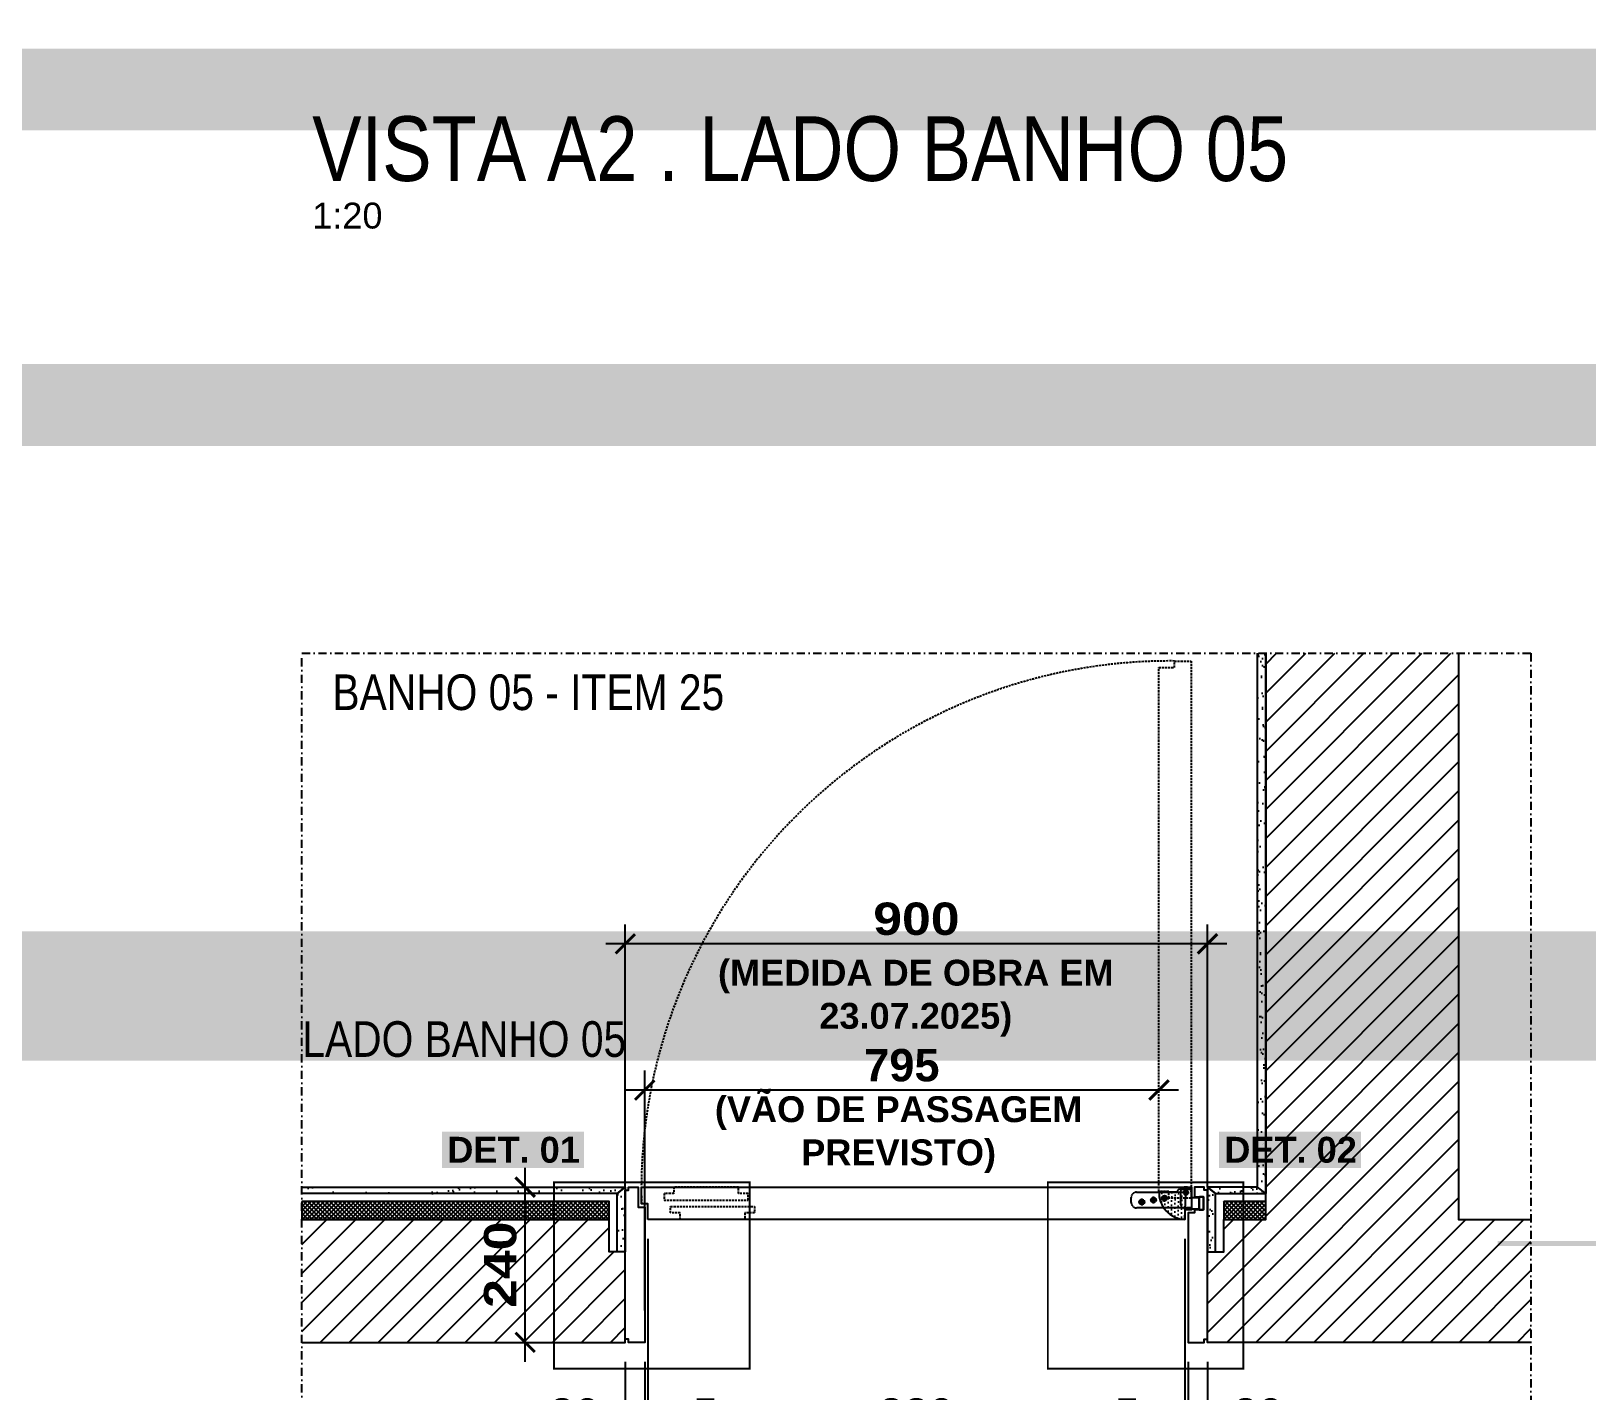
# Model space of a CAD drawing. Header units: millimetres. Extents: x -63251 to 507826, y 5339 to 217512.
# Drawn here: x 110235 to 112640, y 103574 to 105675 of the extents above; entities that cross this region are included whole.
import ezdxf
from ezdxf import colors
from ezdxf.entities.mleader import LeaderData, LeaderLine
from ezdxf.math import Vec2, Vec3

# ---------------------------------------------------------------- set-up
doc = ezdxf.new("R2010")
doc.units = ezdxf.units.MM
doc.header["$PDMODE"] = 3
doc.linetypes.add('TRAÇO 1-1', pattern=[9.525, 6.35, -3.175])
doc.linetypes.add('TRAÇO E PONTO 1-1', pattern=[25.4, 12.7, -6.35, 0, -6.35])
for name, color, linetype in [('COTAS', 9, 'Continuous'), ('DB 1475.24 - Amanda Rosales e Bruno Haidar - Terreo - Obra$0$ARQ-PISO-01', 8, 'Continuous'), ('DETALHE', 10, 'Continuous'), ('FERRAGEM', 3, 'Continuous'), ('LAYOUT', 4, 'Continuous'), ('MARCENARIA', 4, 'Continuous'), ('MARCENARIA . M', 4, 'Continuous'), ('PAREDE', 94, 'Continuous'), ('PROJEÇÃO', 8, 'Continuous'), ('TEXTO', 105, 'Continuous'), ('TEXTO TRAÇO PONTO', 105, 'TRAÇO E PONTO 1-1')]:
    doc.layers.add(name, color=color, linetype=linetype)
doc.styles.add('1-1', font='arial.ttf', dxfattribs={"height": 0.2})
doc.styles.add('MEDIDA OFICIAL', font='ariblk.ttf')
doc.styles.add('PADRÃO', font='arial.ttf')
doc.styles.add('PADRÃO NEGRITO', font='arialbd.ttf')
doc.styles.add('TITULO', font='swissck.ttf')
doc.dimstyles.new('1-20', dxfattribs={"dimscale": 20, "dimtxt": 2.5, "dimasz": 1.5, "dimexe": 1.5, "dimexo": 1.5, "dimtad": 1, "dimtxsty": 'PADRÃO', "dimblk": 'ARCHTICK', "dimcen": 2.5, "dimdle": 1.5, "dimclrd": 9, "dimclre": 9, "dimclrt": 6, "dimadec": 0, "dimazin": 0, "dimtfac": 1, "dimtmove": 0, "dimatfit": 3, "dimfxl": 1.25, "dimlwd": -1, "dimlwe": -1, "dimarcsym": 0})
doc.dimstyles.new('1-20 VERDE', dxfattribs={"dimscale": 20, "dimtxt": 2.5, "dimasz": 1.5, "dimexe": 1.5, "dimexo": 1.5, "dimtad": 1, "dimtxsty": 'PADRÃO NEGRITO', "dimblk": 'ARCHTICK', "dimcen": 2.5, "dimdle": 1.5, "dimclrd": 9, "dimclre": 9, "dimclrt": 102, "dimadec": 0, "dimazin": 0, "dimtfac": 1, "dimtmove": 0, "dimatfit": 3, "dimfxl": 1.25, "dimlwd": -1, "dimlwe": -1, "dimarcsym": 0})
doc.dimstyles.new('Med. Ofic.1-20', dxfattribs={"dimscale": 20, "dimtxt": 2.5, "dimasz": 1.5, "dimexe": 1.5, "dimexo": 1.5, "dimtad": 1, "dimtxsty": 'MEDIDA OFICIAL', "dimblk": 'ARCHTICK', "dimcen": 2.5, "dimdle": 1.5, "dimclrd": 9, "dimclre": 9, "dimclrt": 10, "dimadec": 0, "dimazin": 0, "dimtfac": 1, "dimtmove": 0, "dimatfit": 3, "dimfxl": 1.25, "dimlwd": -1, "dimlwe": -1, "dimarcsym": 0})
pattern_1 = [(37.5, (45361.148, -8187.294), (-0.8000156, 24.470662), [0, -19.304, 0, -21.59, 0, -20.6375]), (7.5, (45361.148, -8187.294), (22.476164, 35.841255), [0, -10.414, 0, -17.399, 0, -6.6675]), (327.5, (45345.527, -8187.294), (39.5496185, 0.0718592), [0, -6.35, 0, -22.86, 0, -29.845]), (317.5, (45345.527, -8187.294), (38.177823, 11.146466), [0, -3.175, 0, -14.986, 0, -17.145])]

# ---------------------------------------------------------------- blocks, each defined once
blk = doc.blocks.new('_ArchTick')
at = {"color": 0, "linetype": 'ByBlock', "const_width": 0.15}
blk.add_lwpolyline([(-0.5, -0.5), (0.5, 0.5)], dxfattribs=at)
blk = doc.blocks.new('*D1286')
at = {"layer": 'COTAS', "color": 9, "transparency": 16777216}
for p, q in [((112018.5, 103808.9), (112018.5, 103468.9)), ((112023.5, 103618.9), (112023.5, 103468.9)), ((112018.5, 103498.9), (111900.4, 103498.9)), ((112023.5, 103498.9), (112018.5, 103498.9)), ((112023.5, 103498.9), (112053.5, 103498.9))]:
    blk.add_line(p, q, dxfattribs=at)
at = {"layer": 'Defpoints', "color": 0, "transparency": 16777216}
for p in [(112018.5, 103838.9), (112023.5, 103648.9), (112018.5, 103498.9)]:
    blk.add_point(p, dxfattribs=at)
at = {"layer": 'COTAS', "color": 9, "transparency": 16777216, "xscale": 30, "yscale": 30, "zscale": 30}
blk.add_blockref('_ArchTick', (112018.5, 103498.9), dxfattribs=at)
at = {"layer": 'COTAS', "color": 9, "transparency": 16777216, "xscale": 30, "yscale": 30, "zscale": 30, "rotation": 180}
blk.add_blockref('_ArchTick', (112023.5, 103498.9), dxfattribs=at)
at = {"layer": 'COTAS', "color": 6, "transparency": 16777216, "insert": (111929.5, 103536.9), "char_height": 50, "attachment_point": 5, "style": 'PADRÃO'}
blk.add_mtext('5', dxfattribs=at)
blk = doc.blocks.new('*D1287')
at = {"layer": 'COTAS', "color": 9, "transparency": 16777216}
for p, q in [((111188.4, 103808.9), (111188.4, 103468.9)), ((112018.5, 103808.9), (112018.5, 103468.9)), ((112048.5, 103498.9), (111158.4, 103498.9))]:
    blk.add_line(p, q, dxfattribs=at)
at = {"layer": 'Defpoints', "color": 0, "transparency": 16777216}
for p in [(111188.4, 103838.9), (112018.5, 103838.9), (111188.4, 103498.9)]:
    blk.add_point(p, dxfattribs=at)
at = {"layer": 'COTAS', "color": 9, "transparency": 16777216, "xscale": 30, "yscale": 30, "zscale": 30, "rotation": 180}
blk.add_blockref('_ArchTick', (111188.4, 103498.9), dxfattribs=at)
at = {"layer": 'COTAS', "color": 9, "transparency": 16777216, "xscale": 30, "yscale": 30, "zscale": 30}
blk.add_blockref('_ArchTick', (112018.5, 103498.9), dxfattribs=at)
at = {"layer": 'COTAS', "color": 6, "transparency": 16777216, "insert": (111603.5, 103537), "char_height": 50, "attachment_point": 5, "style": 'PADRÃO'}
blk.add_mtext('830', dxfattribs=at)
blk = doc.blocks.new('*D1288')
at = {"layer": 'COTAS', "color": 9, "transparency": 16777216}
for p, q in [((111188.4, 103808.9), (111188.4, 103468.9)), ((111183.5, 103618.9), (111183.5, 103468.9)), ((111183.5, 103498.9), (111153.5, 103498.9)), ((111183.5, 103498.9), (111188.4, 103498.9)), ((111188.4, 103498.9), (111306.6, 103498.9))]:
    blk.add_line(p, q, dxfattribs=at)
at = {"layer": 'Defpoints', "color": 0, "transparency": 16777216}
for p in [(111188.4, 103838.9), (111183.5, 103648.9), (111188.4, 103498.9)]:
    blk.add_point(p, dxfattribs=at)
at = {"layer": 'COTAS', "color": 9, "transparency": 16777216, "xscale": 30, "yscale": 30, "zscale": 30}
blk.add_blockref('_ArchTick', (111183.5, 103498.9), dxfattribs=at)
at = {"layer": 'COTAS', "color": 9, "transparency": 16777216, "xscale": 30, "yscale": 30, "zscale": 30, "rotation": 180}
blk.add_blockref('_ArchTick', (111188.4, 103498.9), dxfattribs=at)
at = {"layer": 'COTAS', "color": 6, "transparency": 16777216, "insert": (111277.5, 103536.9), "char_height": 50, "attachment_point": 5, "style": 'PADRÃO'}
blk.add_mtext('5', dxfattribs=at)
blk = doc.blocks.new('*D1290')
at = {"layer": 'COTAS', "color": 9, "ltscale": 0.4, "transparency": 16777216}
for p, q in [((111153.5, 103888.9), (111153.5, 104294.9)), ((112053.5, 103888.9), (112053.5, 104294.9))]:
    blk.add_line(p, q, dxfattribs=at)
at = {"layer": 'COTAS', "color": 9, "linetype": 'Continuous', "ltscale": 0.4, "transparency": 16777216}
blk.add_line((112083.5, 104264.9), (111123.5, 104264.9), dxfattribs=at)
at = {"layer": 'Defpoints', "color": 0, "ltscale": 0.4, "transparency": 16777216}
for p in [(111153.5, 104264.9), (111153.5, 103858.9), (112053.5, 103858.9)]:
    blk.add_point(p, dxfattribs=at)
at = {"layer": 'COTAS', "color": 9, "ltscale": 0.4, "transparency": 16777216, "xscale": 30, "yscale": 30, "zscale": 30, "rotation": 180}
blk.add_blockref('_ArchTick', (111153.5, 104264.9), dxfattribs=at)
at = {"layer": 'COTAS', "color": 9, "ltscale": 0.4, "transparency": 16777216, "xscale": 30, "yscale": 30, "zscale": 30}
blk.add_blockref('_ArchTick', (112053.5, 104264.9), dxfattribs=at)
at = {"layer": 'COTAS', "color": 10, "ltscale": 0.4, "transparency": 16777216, "insert": (111603.5, 104303.3), "char_height": 50, "attachment_point": 5, "style": 'MEDIDA OFICIAL'}
blk.add_mtext('900', dxfattribs=at)
blk = doc.blocks.new('*D1291')
at = {"layer": 'COTAS', "color": 9, "ltscale": 0.4, "transparency": 16777216}
for p, q in [((111183.5, 103698), (111183.5, 104068.9)), ((111978.5, 104068.9), (111978.5, 104068.9)), ((112008.5, 104038.9), (111153.5, 104038.9))]:
    blk.add_line(p, q, dxfattribs=at)
at = {"layer": 'Defpoints', "color": 0, "ltscale": 0.4, "transparency": 16777216}
for p in [(111183.5, 104038.9), (111978.5, 104038.9), (111183.5, 103668)]:
    blk.add_point(p, dxfattribs=at)
at = {"layer": 'COTAS', "color": 9, "ltscale": 0.4, "transparency": 16777216, "xscale": 30, "yscale": 30, "zscale": 30, "rotation": 180}
blk.add_blockref('_ArchTick', (111183.5, 104038.9), dxfattribs=at)
at = {"layer": 'COTAS', "color": 9, "ltscale": 0.4, "transparency": 16777216, "xscale": 30, "yscale": 30, "zscale": 30}
blk.add_blockref('_ArchTick', (111978.5, 104038.9), dxfattribs=at)
at = {"layer": 'COTAS', "color": 102, "ltscale": 0.4, "transparency": 16777216, "insert": (111581, 104077), "char_height": 50, "attachment_point": 5, "style": 'PADRÃO NEGRITO'}
blk.add_mtext('795', dxfattribs=at)
blk = doc.blocks.new('*D1292')
at = {"layer": 'COTAS', "color": 9, "transparency": 16777216}
for p, q in [((111153.5, 103618.9), (111153.5, 103468.9)), ((111183.5, 103618.9), (111183.5, 103468.9)), ((111153.5, 103498.9), (111027.1, 103498.9)), ((111213.5, 103498.9), (111153.5, 103498.9))]:
    blk.add_line(p, q, dxfattribs=at)
at = {"layer": 'Defpoints', "color": 0, "transparency": 16777216}
for p in [(111153.5, 103648.9), (111183.5, 103648.9), (111153.5, 103498.9)]:
    blk.add_point(p, dxfattribs=at)
at = {"layer": 'COTAS', "color": 9, "transparency": 16777216, "xscale": 30, "yscale": 30, "zscale": 30, "rotation": 180}
blk.add_blockref('_ArchTick', (111153.5, 103498.9), dxfattribs=at)
at = {"layer": 'COTAS', "color": 9, "transparency": 16777216, "xscale": 30, "yscale": 30, "zscale": 30}
blk.add_blockref('_ArchTick', (111183.5, 103498.9), dxfattribs=at)
at = {"layer": 'COTAS', "color": 6, "transparency": 16777216, "insert": (111075.3, 103537), "char_height": 50, "attachment_point": 5, "style": 'PADRÃO'}
blk.add_mtext('30', dxfattribs=at)
blk = doc.blocks.new('*D1293')
at = {"layer": 'COTAS', "color": 9, "transparency": 16777216}
for p, q in [((112023.5, 103618.9), (112023.5, 103468.9)), ((112053.5, 103618.9), (112053.5, 103468.9)), ((111993.5, 103498.9), (112053.5, 103498.9)), ((112053.5, 103498.9), (112180, 103498.9))]:
    blk.add_line(p, q, dxfattribs=at)
at = {"layer": 'Defpoints', "color": 0, "transparency": 16777216}
for p in [(112023.5, 103648.9), (112053.5, 103648.9), (112053.5, 103498.9)]:
    blk.add_point(p, dxfattribs=at)
at = {"layer": 'COTAS', "color": 9, "transparency": 16777216, "xscale": 30, "yscale": 30, "zscale": 30, "rotation": 180}
blk.add_blockref('_ArchTick', (112023.5, 103498.9), dxfattribs=at)
at = {"layer": 'COTAS', "color": 9, "transparency": 16777216, "xscale": 30, "yscale": 30, "zscale": 30}
blk.add_blockref('_ArchTick', (112053.5, 103498.9), dxfattribs=at)
at = {"layer": 'COTAS', "color": 6, "transparency": 16777216, "insert": (112131.7, 103537), "char_height": 50, "attachment_point": 5, "style": 'PADRÃO'}
blk.add_mtext('30', dxfattribs=at)
blk = doc.blocks.new('*D1294')
at = {"layer": 'COTAS', "color": 9, "linetype": 'Continuous', "ltscale": 0.4, "transparency": 16777216}
blk.add_line((110998.7, 103618.9), (110998.7, 103918.9), dxfattribs=at)
at = {"layer": 'COTAS', "color": 9, "ltscale": 0.4, "transparency": 16777216}
for p, q in [((111028.7, 103888.9), (111028.7, 103888.9)), ((111028.7, 103648.9), (111028.7, 103648.9))]:
    blk.add_line(p, q, dxfattribs=at)
at = {"layer": 'Defpoints', "color": 0, "ltscale": 0.4, "transparency": 16777216}
for p in [(110998.7, 103888.9), (110998.7, 103888.9), (110998.7, 103648.9)]:
    blk.add_point(p, dxfattribs=at)
at = {"layer": 'COTAS', "color": 9, "ltscale": 0.4, "transparency": 16777216, "xscale": 30, "yscale": 30, "zscale": 30}
for p, rotation in [((110998.7, 103888.9), 90), ((110998.7, 103648.9), 270)]:
    blk.add_blockref('_ArchTick', p, dxfattribs=dict(at, rotation=rotation))
at = {"layer": 'COTAS', "color": 10, "ltscale": 0.4, "transparency": 16777216, "insert": (110960.3, 103768.9), "char_height": 50, "attachment_point": 5, "rotation": 90, "style": 'MEDIDA OFICIAL'}
blk.add_mtext('240', dxfattribs=at)

msp = doc.modelspace()

# ---------------------------------------------------------------- hatches: boundary and pattern name
at = {"transparency": 33554636}
h = msp.add_hatch(dxfattribs=at)
h.set_pattern_fill('DOTS', color=254, scale=0.5)
h.set_pattern_definition([(360, (78141.8281, 88848.18006), (0.396875, 0.79375), [0, -0.79375])])
edge = h.paths.add_edge_path()
edge.add_arc((111970.037, 103868.955), 3.999, -360, 0)
h = msp.add_hatch(dxfattribs=at)
h.set_pattern_fill('DOTS', color=254, scale=0.5)
h.set_pattern_definition([(360, (78158.8281, 88851.183), (0.396875, 0.79375), [0, -0.79375])])
edge = h.paths.add_edge_path()
edge.add_arc((111987.037, 103871.958), 3.997, -360, 0)
h = msp.add_hatch(dxfattribs=at)
h.set_pattern_fill('DOTS', color=254, scale=0.5)
h.set_pattern_definition([(360, (78191.8245, 88859.6809), (0.396875, 0.79375), [0, -0.79375])])
edge = h.paths.add_edge_path()
edge.add_arc((112020.033, 103880.455), 3.5, -360, 0)
h = msp.add_hatch(dxfattribs=at)
h.set_pattern_fill('DOTS', color=254, scale=0.5)
h.set_pattern_definition([(360, (78123.82766, 88845.17826), (0.396875, 0.79375), [0, -0.79375])])
edge = h.paths.add_edge_path()
edge.add_arc((111952.036, 103865.953), 4, -360, 0)
at = {"layer": 'DB 1475.24 - Amanda Rosales e Bruno Haidar - Terreo - Obra$0$ARQ-PISO-01'}
h = msp.add_hatch(dxfattribs=at)
h.set_pattern_fill('ANSI31', color=256, scale=10, angle=360)
h.set_pattern_definition([(45, (56430.007, -8624.817), (-22.45064, 22.45064), [])])
h.paths.add_polyline_path([(112553.532, 103838.937), (112441.531, 103838.937), (112441.531, 104713.937), (112143.532, 104713.937), (112143.532, 103838.937), (112078.532, 103838.937), (112078.533, 103788.937), (112053.533, 103788.937), (112053.532, 103648.937), (112553.532, 103648.937)])
h = msp.add_hatch(dxfattribs=at)
h.set_pattern_fill('ANSI31', color=256, scale=10, angle=360)
h.set_pattern_definition([(45, (34791.088, -8432.116), (-22.45064, 22.45064), [])])
h.paths.add_polyline_path([(110653.532, 103838.937), (111128.533, 103838.937), (111128.532, 103788.937), (111153.532, 103788.937), (111153.533, 103648.937), (110653.532, 103648.937)])
at = {"layer": 'MARCENARIA . M'}
h = msp.add_hatch(dxfattribs=at)
h.set_pattern_fill('AR-SAND', color=10, scale=0.5)
h.set_pattern_definition([(37.5, (46351.148, -8087.293), (-0.8000156, 24.470662), [0, -19.304, 0, -21.59, 0, -20.6375]), (7.5, (46351.15, -8087.293), (22.476164, 35.841255), [0, -10.414, 0, -17.399, 0, -6.6675]), (327.5, (46335.527, -8087.293), (39.5496185, 0.0718592), [0, -6.35, 0, -22.86, 0, -29.845]), (317.5, (46335.527, -8087.293), (38.177823, 11.146466), [0, -3.175, 0, -14.986, 0, -17.145])])
h.paths.add_polyline_path([(112143.532, 104713.937), (112131.032, 104713.937), (112131.032, 103888.937), (112143.532, 103878.937)])
h = msp.add_hatch(dxfattribs=at)
h.set_pattern_fill('AR-SAND', color=10, scale=0.5)
h.set_pattern_definition([(37.5, (45361.148, -8157.294), (-0.8000156, 24.470662), [0, -19.304, 0, -21.59, 0, -20.6375]), (7.5, (45361.148, -8157.294), (22.476164, 35.841255), [0, -10.414, 0, -17.399, 0, -6.6675]), (327.5, (45345.527, -8157.294), (39.5496185, 0.0718592), [0, -6.35, 0, -22.86, 0, -29.845]), (317.5, (45345.527, -8157.294), (38.177823, 11.146466), [0, -3.175, 0, -14.986, 0, -17.145])])
h.paths.add_polyline_path([(111153.532, 103888.937), (110653.532, 103888.937), (110653.532, 103878.937), (111141.032, 103878.937)])
h = msp.add_hatch(dxfattribs=at)
h.set_pattern_fill('AR-SAND', color=10, scale=0.5)
h.set_pattern_definition([(37.5, (45361.149, -8187.294), (-0.8000156, 24.470662), [0, -19.304, 0, -21.59, 0, -20.6375]), (7.5, (45361.15, -8187.294), (22.476164, 35.841255), [0, -10.414, 0, -17.399, 0, -6.6675]), (327.5, (45345.528, -8187.294), (39.5496185, 0.0718592), [0, -6.35, 0, -22.86, 0, -29.845]), (317.5, (45345.528, -8187.294), (38.177823, 11.146466), [0, -3.175, 0, -14.986, 0, -17.145])])
h.paths.add_polyline_path([(111153.532, 103888.937), (111141.032, 103878.937), (111141.032, 103788.937), (111153.532, 103788.937)])
h = msp.add_hatch(dxfattribs=at)
h.set_pattern_fill('DOTS', color=10, scale=3.673916, angle=25.521781)
h.set_pattern_definition([(25.52178, (92077.462, 74625.0236), (0.1187267, 6.5196748), [0, -5.8323413])])
h.paths.add_polyline_path([(112018.533, 103838.937), (112020.033, 103880.455), (111978.515, 103881.959, 0.41423452)])
h = msp.add_hatch(dxfattribs=at)
h.set_pattern_fill('AR-SAND', color=10, scale=0.5)
h.set_pattern_definition(pattern_1)
h.paths.add_polyline_path([(112053.53, 103888.937), (112066.03, 103878.937), (112066.03, 103788.937), (112053.53, 103788.937)])
h = msp.add_hatch(dxfattribs=at)
h.set_pattern_fill('AR-SAND', color=10, scale=0.5)
h.set_pattern_definition(pattern_1)
h.paths.add_polyline_path([(112053.53, 103888.937), (112131.032, 103888.937), (112143.532, 103878.937), (112066.03, 103878.937)])
h = msp.add_hatch(dxfattribs=at)
h.set_pattern_fill('ANSI37', color=8, scale=1.5, angle=90)
h.set_pattern_definition([(135, (222974.7624, 35272.712), (-3.36759605, -3.36759605), []), (225, (222974.7624, 35272.712), (3.36759605, -3.36759605), [])])
h.paths.add_polyline_path([(110653.531, 103866.437), (110653.531, 103838.937), (111128.533, 103838.937), (111128.533, 103866.437)])
h = msp.add_hatch(dxfattribs=at)
h.set_pattern_fill('ANSI37', color=8, scale=1.5, angle=90)
h.set_pattern_definition([(135, (224399.763, 35272.712), (-3.36759605, -3.36759605), []), (225, (224399.763, 35272.712), (3.36759605, -3.36759605), [])])
h.paths.add_polyline_path([(112078.532, 103866.437), (112078.532, 103838.937), (112143.532, 103838.937), (112143.532, 103866.437)])

# ---------------------------------------------------------------- linework, layer by layer
at = {"layer": 'DETALHE', "linetype": 'TRAÇO 1-1', "ltscale": 0.4, "const_width": 3}
for points in [[(111345.568, 103608.396), (111345.568, 103896.143), (111043.34, 103896.143), (111043.34, 103608.396)], [(112108.877, 103608.396), (112108.877, 103896.143), (111806.649, 103896.143), (111806.649, 103608.396)]]:
    msp.add_lwpolyline(points, close=True, dxfattribs=at)
at = {"layer": 'FERRAGEM', "color": 102, "linetype": 'TRAÇO 1-1', "ltscale": 0.1}
for points in [[(112011.533, 103885.955), (112028.533, 103885.955), (112028.533, 103856.955), (111943.533, 103856.955, -0.41421356), (111935.533, 103864.955), (111935.533, 103872.955, -0.41421356), (111943.533, 103880.955), (112006.533, 103880.955, -0.41421356)], [(112020.033, 103855.455), (112040.533, 103855.455), (112040.533, 103872.455), (112028.533, 103872.455), (112028.533, 103880.455, 1), (112011.533, 103880.455), (112011.533, 103863.955, 0.41421356)]]:
    msp.add_lwpolyline(points, format="xyb", close=True, dxfattribs=at)
msp.add_lwpolyline([(112040.533, 103853.955), (112047.533, 103853.955), (112047.533, 103873.955), (112040.533, 103873.955)], close=True, dxfattribs=at)
for centre, radius in [((111970.036, 103868.954), 4), ((111987.037, 103871.955), 4), ((111987.038, 103871.954), 2.25), ((112020.033, 103880.455), 3.5), ((112020.033, 103880.455), 2.5), ((112020.033, 103880.455), 1.5), ((111952.036, 103865.953), 4), ((111952.037, 103865.953), 2.25), ((111970.037, 103868.954), 2.25)]:
    msp.add_circle(centre, radius, dxfattribs=at)
at = {"layer": 'LAYOUT', "color": 10, "linetype": 'TRAÇO 1-1', "ltscale": 0.5}
for points in [[(111970.036, 103863.753), (111970.036, 103874.154)], [(111987.037, 103866.239), (111987.037, 103876.64)], [(112014.815, 103880.455), (112025.215, 103880.456)], [(112015.676, 103880.455), (112024.387, 103880.456)], [(112020.014, 103875.254), (112020.014, 103885.655)], [(111946.836, 103865.953), (111957.237, 103865.954)], [(111952.037, 103860.752), (111952.036, 103871.153)], [(111964.837, 103868.954), (111975.237, 103868.955)], [(111981.837, 103871.954), (111992.239, 103871.955)]]:
    msp.add_lwpolyline(points, dxfattribs=at)
at = {"layer": 'MARCENARIA'}
for points in [[(111153.532, 103653.976), (111153.532, 103883.937), (111158.532, 103883.937), (111158.532, 103888.937), (111173.532, 103888.937), (111173.533, 103857.899), (111183.533, 103857.899), (111183.532, 103648.976), (111158.532, 103648.976), (111158.532, 103653.976), (111153.532, 103653.976)], [(111188.532, 103838.937), (111188.532, 103862.899), (111178.533, 103862.899), (111178.532, 103888.937), (112028.533, 103888.937), (112028.532, 103853.937), (112018.532, 103853.937), (112018.532, 103838.937), (111188.429, 103838.937)], [(112053.533, 103653.976), (112053.533, 103883.937), (112048.533, 103883.937), (112048.533, 103888.937), (112033.532, 103888.937), (112033.532, 103873.955), (112047.533, 103873.955), (112047.533, 103853.955), (112033.532, 103853.955), (112033.533, 103848.937), (112023.533, 103848.937), (112023.533, 103648.976), (112048.533, 103648.976), (112048.533, 103653.976), (112053.533, 103653.976)]]:
    msp.add_lwpolyline(points, dxfattribs=at)
at = {"layer": 'MARCENARIA . M', "color": 10}
msp.add_lwpolyline([(112018.533, 103838.934), (112020.033, 103880.455), (111978.515, 103881.959, 0.41424537), (112018.535, 103838.937)], format="xyb", dxfattribs=at)
at = {"layer": 'PAREDE'}
for points in [[(112553.532, 103648.937), (112053.532, 103648.937), (112053.533, 103788.937), (112078.533, 103788.937), (112078.532, 103838.937), (112143.532, 103838.937), (112143.532, 104713.937)], [(112441.531, 104713.937), (112441.531, 103838.937), (112553.531, 103838.937)], [(110653.532, 103648.937), (111153.533, 103648.937), (111153.532, 103788.937), (111128.532, 103788.937), (111128.533, 103838.937), (110653.532, 103838.937)]]:
    msp.add_lwpolyline(points, dxfattribs=at)
at = {"layer": 'PAREDE', "color": 10, "linetype": 'ByBlock'}
for points in [[(112143.532, 104713.937), (112143.532, 103878.937), (112131.032, 103888.937), (112131.032, 104713.937)], [(110653.532, 103888.937), (111153.532, 103888.937), (111141.032, 103878.937), (110653.532, 103878.937)], [(112131.032, 103888.937), (112053.53, 103888.937), (112066.03, 103878.937), (112143.532, 103878.937)]]:
    msp.add_lwpolyline(points, dxfattribs=at)
for points in [[(111141.032, 103878.937), (111153.532, 103888.937), (111153.532, 103788.937), (111141.032, 103788.937)], [(112066.03, 103878.937), (112053.53, 103888.937), (112053.53, 103788.937), (112066.03, 103788.937)]]:
    msp.add_lwpolyline(points, close=True, dxfattribs=at)
at = {"layer": 'PAREDE', "color": 8, "linetype": 'ByBlock'}
for points in [[(110653.531, 103866.437), (110653.531, 103838.937), (111128.533, 103838.937), (111128.533, 103866.437)], [(112078.532, 103866.437), (112078.532, 103838.937), (112143.532, 103838.937), (112143.532, 103866.437)]]:
    msp.add_lwpolyline(points, close=True, dxfattribs=at)
at = {"layer": 'PROJEÇÃO', "color": 21, "linetype": 'TRAÇO 1-1', "ltscale": 0.5}
msp.add_lwpolyline([(111978.515, 104691.956), (112002.477, 104691.956), (112002.477, 104701.955), (112028.515, 104701.956), (112028.515, 103871.956), (111993.515, 103871.956), (111993.515, 103881.956), (111978.515, 103881.956), (111978.515, 104691.956)], dxfattribs=at)
for points in [[(111328.429, 103888.937), (111228.429, 103888.937), (111228.429, 103878.937), (111213.429, 103878.937), (111213.429, 103868.937), (111343.429, 103868.937), (111343.429, 103878.937), (111328.429, 103878.937)], [(111338.429, 103838.937), (111238.429, 103838.937), (111238.429, 103848.937), (111223.429, 103848.937), (111223.429, 103858.937), (111353.429, 103858.937), (111353.429, 103848.937), (111338.429, 103848.937)]]:
    msp.add_lwpolyline(points, close=True, dxfattribs=at)
msp.add_arc((111995.497, 103884.729), 817.256, 89.510645, 181.530604, dxfattribs=at)
at = {"layer": 'TEXTO TRAÇO PONTO'}
msp.add_lwpolyline([(110653.531, 104713.937), (112553.531, 104713.937), (112553.531, 103036.029), (110653.531, 103036.029)], close=True, dxfattribs=at)

# ---------------------------------------------------------------- texts
at = {"layer": 'COTAS', "color": 6, "insert": (111602.534, 104240.302), "char_height": 40, "width": 776.28186, "attachment_point": 2, "style": 'PADRÃO'}
msp.add_mtext('{\\fArial|b1|i0|c0|p34;\\C10;(MEDIDA DE OBRA EM 23.07.2025)}', dxfattribs=at)
at = {"layer": 'COTAS', "color": 102, "insert": (111576.034, 104029.298), "char_height": 40, "width": 614.80181, "attachment_point": 2, "style": 'PADRÃO NEGRITO'}
msp.add_mtext('(VÃO DE PASSAGEM PREVISTO)', dxfattribs=at)
at = {"layer": 'DETALHE', "color": 105, "char_height": 40, "width": 203.41444, "attachment_point": 1, "style": 'PADRÃO', "bg_fill": 1, "box_fill_scale": 1.2, "bg_fill_color": 50, "bg_fill_transparency": 0}
for s, insert in [('{\\fArial|b1|i0|c0|p34;DET. 01}', (110878.317, 103966.613)), ('{\\fArial|b1|i0|c0|p34;DET. 02}', (112079.453, 103966.613))]:
    msp.add_mtext(s, dxfattribs=dict(at, insert=insert))
at = {"layer": 'TEXTO', "color": 1, "attachment_point": 7, "style": 'TITULO'}
for s, insert, char_height, width in [('VISTA A2 . LADO BANHO 05', (110669.462, 105442.341), 100, 2667.84777), ('\\pxqc;BANHO 05 - ITEM 25', (110656.001, 104625.383), 55, 695.16158), ('\\pxqc;LADO BANHO 05', (110556.963, 104089.424), 55, 695.16158)]:
    msp.add_mtext(s, dxfattribs=dict(at, insert=insert, char_height=char_height, width=width))
at = {"layer": 'TEXTO', "insert": (110669.462, 105410.341), "char_height": 40, "width": 480, "attachment_point": 1, "style": 'PADRÃO'}
msp.add_mtext('1:20', dxfattribs=at)

# ---------------------------------------------------------------- dimensions: what is measured, and where the dimension line sits
at = {"layer": 'COTAS', "color": 7, "ltscale": 0.4, "true_color": 0xededed}
for base, p1, p2, angle, picture, middle in [((111153.534, 104264.922), (112053.532, 103858.937), (111153.534, 103858.937), 180, '*D1290', (111603.533, 104303.275)), ((110998.654, 103888.937), (110998.654, 103648.937), (110998.654, 103888.937), 90, '*D1294', (110960.301, 103768.937))]:
    dim = msp.add_linear_dim(base=base, p1=p1, p2=p2, angle=angle, dimstyle='Med. Ofic.1-20', dxfattribs=at)
    dim.commit()
    dim.dimension.update_dxf_attribs({"geometry": picture, "text_midpoint": middle})
at = {"layer": 'COTAS', "ltscale": 0.4}
dim = msp.add_linear_dim(base=(111183.532, 104038.938), p1=(111978.515, 104038.938), p2=(111183.532, 103667.976), angle=180, dimstyle='1-20 VERDE', override={"dimdec": 0}, dxfattribs=at)
dim.commit()
dim.dimension.update_dxf_attribs({"geometry": '*D1291', "text_midpoint": (111581.024, 104076.984)})
at = {"layer": 'COTAS', "color": 6}
for base, p1, p2, picture, middle in [((111188.429, 103498.937), (111183.532, 103648.937), (111188.429, 103838.937), '*D1288', (111277.505, 103536.863)), ((111188.429, 103498.937), (112018.535, 103838.937), (111188.429, 103838.937), '*D1287', (111603.482, 103536.982)), ((112018.535, 103498.937), (112023.533, 103648.937), (112018.535, 103838.937), '*D1286', (111929.459, 103536.863))]:
    dim = msp.add_linear_dim(base=base, p1=p1, p2=p2, angle=180, dimstyle='1-20', override={"dimdec": 0}, dxfattribs=at)
    dim.commit()
    dim.dimension.update_dxf_attribs({"geometry": picture, "text_midpoint": middle})
dim = msp.add_linear_dim(base=(111153.533, 103498.937), p1=(111183.532, 103648.937), p2=(111153.533, 103648.937), angle=180, dimstyle='1-20', dxfattribs=at)
dim.commit()
dim.dimension.update_dxf_attribs({"geometry": '*D1292', "text_midpoint": (111075.323, 103536.982)})
dim = msp.add_linear_dim(base=(112053.532, 103498.937), p1=(112023.533, 103648.937), p2=(112053.532, 103648.937), dimstyle='1-20', dxfattribs=at)
dim.commit()
dim.dimension.update_dxf_attribs({"geometry": '*D1293', "text_midpoint": (112131.742, 103536.982)})

# ---------------------------------------------------------------- leaders
at = {"layer": 'COTAS'}
ml = msp.add_multileader_mtext('Standard', dxfattribs=at)
ml.set_content('{\\fArial|b1|i0|c0|p34;\\C10;ATENÇÃO PARKET!\\P}PAINÉIS RIPADOS EM {\\fArial|b1|i0|c0|p34;CABREUVA BRANCA PREMIUM 18*5+5*900 À 2200mm}', color=105, style='1-1')
ml.set_leader_properties(color=256, linetype='ByLayer', lineweight=-1)
ml.build(insert=Vec2(0, 0))
ml.multileader.update_dxf_attribs({"text_left_attachment_type": 2, "text_right_attachment_type": 2, "dogleg_length": 0.36, "arrow_head_size": 15, "scale": 200})
ctx = ml.context
ctx.base_point, ctx.scale, ctx.char_height, ctx.arrow_head_size, ctx.landing_gap_size, ctx.plane_origin = Vec3(153743.103, 105015.588), 200, 40, 15, 10, Vec3(154452.713, 104756.035)
ctx.left_attachment, ctx.right_attachment, ctx.text_align_type = 2, 2, 2
notes = []
notes.append((ctx, [(0, (1, 1, 0), (154754.512, 105015.588), (-1, 0), 144.288, [(0, [(155842.302, 105015.588)], 0, [])])]))
ctx.mtext.insert, ctx.mtext.rotation, ctx.mtext.width, ctx.mtext.alignment, ctx.mtext.flow_direction = Vec3(154600.224, 105151.141), 6.28318531, 858.66662, 3, 5
ctx.mtext.has_bg_fill, ctx.mtext.bg_color, ctx.mtext.bg_scale_factor, ctx.mtext.bg_transparency, ctx.mtext.use_window_bg_color = 1, -1023410095, 1.25, 0, 0
at = {"layer": 'COTAS', "ltscale": 0.4}
ml = msp.add_multileader_mtext('Standard', dxfattribs=at)
ml.set_content('\\pxt3;{\\C10;FECHADURA PADRÃO PARKET (TRANQUETA GOTINHA)}', color=105, style='1-1')
ml.set_leader_properties(color=256, linetype='ByLayer', lineweight=-1)
ml.build(insert=Vec2(0, 0))
ml.multileader.update_dxf_attribs({"text_left_attachment_type": 2, "text_right_attachment_type": 2, "dogleg_length": 0.36, "arrow_head_size": 2, "scale": 20})
ctx = ml.context
ctx.base_point, ctx.scale, ctx.arrow_head_size, ctx.landing_gap_size, ctx.plane_origin = Vec3(113667.679, 103717.41), 20, 2, 4, Vec3(113766.605, 103735.748)
ctx.left_attachment, ctx.right_attachment, ctx.text_align_type = 2, 2, 2
notes.append((ctx, [(0, (1, 1, 0), (113742.688, 103717.41), (-1, 0), 7.2, [(0, [(113742.688, 103694.605)], 0, [])])]))
ctx.mtext.insert, ctx.mtext.width, ctx.mtext.alignment, ctx.mtext.flow_direction = Vec3(113731.488, 103727.173), 65.78421, 3, 5
for ctx, leaders in notes:
    for number, flags, end, landing, length, lines in leaders:
        leader = LeaderData()
        leader.index, (leader.has_last_leader_line, leader.has_dogleg_vector, leader.attachment_direction) = number, flags
        leader.last_leader_point, leader.dogleg_vector, leader.dogleg_length = Vec3(end), Vec3(landing), length
        for number, points, colour, breaks in lines:
            line = LeaderLine()
            line.index, line.vertices, line.color, line.breaks = number, Vec3.list(points), colors.encode_raw_color(colour), breaks
            leader.lines.append(line)
        ctx.leaders.append(leader)

# ---------------------------------------------------------------- next in the draw order: leaders
at = {"layer": 'COTAS'}
ml = msp.add_multileader_mtext('Standard', dxfattribs=at)
ml.set_content('{\\fArial|b1|i0|c0|p34;\\C10;ATENÇÃO PARKET!\\P}PAINÉIS RIPADOS EM {\\fArial|b1|i0|c0|p34;CABREUVA BRANCA PREMIUM 18*5+5*900 À 2200mm}', color=105, style='1-1')
ml.set_leader_properties(color=256, linetype='ByLayer', lineweight=-1)
ml.build(insert=Vec2(0, 0))
ml.multileader.update_dxf_attribs({"text_left_attachment_type": 2, "text_right_attachment_type": 2, "dogleg_length": 0.36, "arrow_head_size": 15, "scale": 200})
ctx = ml.context
ctx.base_point, ctx.scale, ctx.char_height, ctx.arrow_head_size, ctx.landing_gap_size, ctx.plane_origin = Vec3(153743.103, 106379.695), 200, 40, 15, 10, Vec3(153629.766, 106144.891)
ctx.left_attachment, ctx.right_attachment, ctx.text_align_type = 2, 2, 2
notes = []
notes.append((ctx, [(0, (1, 1, 0), (154754.512, 106379.695), (-1, 0), 144.288, [(0, [(155549.301, 105905.676), (154754.512, 105320.968)], 0, [])])]))
ctx.mtext.insert, ctx.mtext.rotation, ctx.mtext.width, ctx.mtext.alignment, ctx.mtext.flow_direction = Vec3(154600.224, 106515.248), 6.28318531, 858.66662, 3, 5
ctx.mtext.has_bg_fill, ctx.mtext.bg_color, ctx.mtext.bg_scale_factor, ctx.mtext.bg_transparency, ctx.mtext.use_window_bg_color = 1, -1023410095, 1.25, 0, 0
ml = msp.add_multileader_mtext('Standard', dxfattribs=at)
ml.set_content('{\\fArial|b1|i0|c0|p34;\\C10;ATENÇÃO PARKET!\\P}REVESTIMENTO DE ELEVADOR EM {\\fArial|b1|i0|c0|p34;CABREUVA BRANCA PREMIUM }', color=105, style='1-1')
ml.set_leader_properties(color=256, linetype='ByLayer', lineweight=-1)
ml.build(insert=Vec2(0, 0))
ml.multileader.update_dxf_attribs({"text_left_attachment_type": 2, "text_right_attachment_type": 2, "dogleg_length": 0.36, "arrow_head_size": 15, "scale": 200})
ctx = ml.context
ctx.base_point, ctx.scale, ctx.char_height, ctx.arrow_head_size, ctx.landing_gap_size, ctx.plane_origin = Vec3(153741.438, 104075.429), 200, 40, 15, 10, Vec3(154452.713, 102048.876)
ctx.left_attachment, ctx.right_attachment, ctx.text_align_type = 2, 2, 2
notes.append((ctx, [(0, (1, 1, 0), (154754.512, 104075.429), (-1, 0), 144.288, [(0, [(155553.301, 104075.429)], 0, [])])]))
ctx.mtext.insert, ctx.mtext.rotation, ctx.mtext.width, ctx.mtext.alignment, ctx.mtext.flow_direction = Vec3(154600.224, 104201.05), 6.28318531, 858.66662, 3, 5
ctx.mtext.has_bg_fill, ctx.mtext.bg_color, ctx.mtext.bg_scale_factor, ctx.mtext.bg_transparency, ctx.mtext.use_window_bg_color = 1, -1023410095, 1.25, 0, 0
at = {"layer": 'COTAS', "ltscale": 0.4}
ml = msp.add_multileader_mtext('Standard', dxfattribs=at)
ml.set_content('{\\fArial|b1|i0|c0|p34;GAXETA COM COR CARVALHO EUROPEU}', color=105, style='1-1')
ml.set_leader_properties(color=256, linetype='ByLayer', lineweight=-1)
ml.build(insert=Vec2(0, 0))
ml.multileader.update_dxf_attribs({"text_left_attachment_type": 2, "text_right_attachment_type": 2, "dogleg_length": 0.36, "arrow_head_size": 2, "scale": 20})
ctx = ml.context
ctx.base_point, ctx.scale, ctx.arrow_head_size, ctx.landing_gap_size, ctx.plane_origin = Vec3(112888.876, 103791.592), 20, 2, 4, Vec3(112807.12, 103777.228)
ctx.left_attachment, ctx.right_attachment, ctx.text_align_type = 2, 2, 1
notes.append((ctx, [(1, (1, 1, 0), (112941.288, 103791.592), (-1, 0), 7.2, [(1, [(112941.256, 103869.675)], 0, [])])]))
ctx.mtext.insert, ctx.mtext.width, ctx.mtext.alignment, ctx.mtext.flow_direction = Vec3(112911.482, 103803.763), 40.75416, 2, 5
ctx.mtext.has_bg_fill, ctx.mtext.bg_color, ctx.mtext.bg_scale_factor, ctx.mtext.bg_transparency, ctx.mtext.use_window_bg_color = 1, -1023563609, 1.5, 0, 0
for ctx, leaders in notes:
    for number, flags, end, landing, length, lines in leaders:
        leader = LeaderData()
        leader.index, (leader.has_last_leader_line, leader.has_dogleg_vector, leader.attachment_direction) = number, flags
        leader.last_leader_point, leader.dogleg_vector, leader.dogleg_length = Vec3(end), Vec3(landing), length
        for number, points, colour, breaks in lines:
            line = LeaderLine()
            line.index, line.vertices, line.color, line.breaks = number, Vec3.list(points), colors.encode_raw_color(colour), breaks
            leader.lines.append(line)
        ctx.leaders.append(leader)

# ---------------------------------------------------------------- next in the draw order: leaders
at = {"layer": 'COTAS'}
ml = msp.add_multileader_mtext('Standard', dxfattribs=at)
ml.set_content('{\\fArial|b1|i0|c0|p34;\\C10;ATENÇÃO PARKET!\\P}PAINÉIS RIPADOS EM {\\fArial|b1|i0|c0|p34;CABREUVA BRANCA PREMIUM 18*5+5*900 À 2200mm}', color=105, style='1-1')
ml.set_leader_properties(color=256, linetype='ByLayer', lineweight=-1)
ml.build(insert=Vec2(0, 0))
ml.multileader.update_dxf_attribs({"text_left_attachment_type": 2, "text_right_attachment_type": 2, "dogleg_length": 0.36, "arrow_head_size": 15, "scale": 200})
ctx = ml.context
ctx.base_point, ctx.scale, ctx.char_height, ctx.arrow_head_size, ctx.landing_gap_size, ctx.plane_origin = Vec3(238640.904, 105502.946), 200, 40, 15, 10, Vec3(238527.568, 105268.142)
ctx.left_attachment, ctx.right_attachment, ctx.text_align_type = 2, 2, 2
notes = []
notes.append((ctx, [(0, (1, 1, 0), (239652.314, 105502.946), (-1, 0), 144.288, [(0, [(240447.103, 105028.927), (239652.314, 104444.219)], 0, [])])]))
ctx.mtext.insert, ctx.mtext.rotation, ctx.mtext.width, ctx.mtext.alignment, ctx.mtext.flow_direction = Vec3(239498.026, 105638.499), 6.28318531, 858.66662, 3, 5
ctx.mtext.has_bg_fill, ctx.mtext.bg_color, ctx.mtext.bg_scale_factor, ctx.mtext.bg_transparency, ctx.mtext.use_window_bg_color = 1, -1023410095, 1.25, 0, 0
ml = msp.add_multileader_mtext('Standard', dxfattribs=at)
ml.set_content('{\\fArial|b1|i0|c0|p34;\\C10;ATENÇÃO PARKET!\\P}PAINÉIS RIPADOS EM {\\fArial|b1|i0|c0|p34;CABREUVA BRANCA PREMIUM 18*5+5*900 À 2200mm}', color=105, style='1-1')
ml.set_leader_properties(color=256, linetype='ByLayer', lineweight=-1)
ml.build(insert=Vec2(0, 0))
ml.multileader.update_dxf_attribs({"text_left_attachment_type": 2, "text_right_attachment_type": 2, "dogleg_length": 0.36, "arrow_head_size": 15, "scale": 200})
ctx = ml.context
ctx.base_point, ctx.scale, ctx.char_height, ctx.arrow_head_size, ctx.landing_gap_size, ctx.plane_origin = Vec3(238640.904, 104138.839), 200, 40, 15, 10, Vec3(239350.515, 103879.287)
ctx.left_attachment, ctx.right_attachment, ctx.text_align_type = 2, 2, 2
notes.append((ctx, [(0, (1, 1, 0), (239652.314, 104138.839), (-1, 0), 144.288, [(0, [(240740.103, 104138.839)], 0, [])])]))
ctx.mtext.insert, ctx.mtext.rotation, ctx.mtext.width, ctx.mtext.alignment, ctx.mtext.flow_direction = Vec3(239498.026, 104274.392), 6.28318531, 858.66662, 3, 5
ctx.mtext.has_bg_fill, ctx.mtext.bg_color, ctx.mtext.bg_scale_factor, ctx.mtext.bg_transparency, ctx.mtext.use_window_bg_color = 1, -1023410095, 1.25, 0, 0
for ctx, leaders in notes:
    for number, flags, end, landing, length, lines in leaders:
        leader = LeaderData()
        leader.index, (leader.has_last_leader_line, leader.has_dogleg_vector, leader.attachment_direction) = number, flags
        leader.last_leader_point, leader.dogleg_vector, leader.dogleg_length = Vec3(end), Vec3(landing), length
        for number, points, colour, breaks in lines:
            line = LeaderLine()
            line.index, line.vertices, line.color, line.breaks = number, Vec3.list(points), colors.encode_raw_color(colour), breaks
            leader.lines.append(line)
        ctx.leaders.append(leader)

doc.saveas('drawing.dxf')
